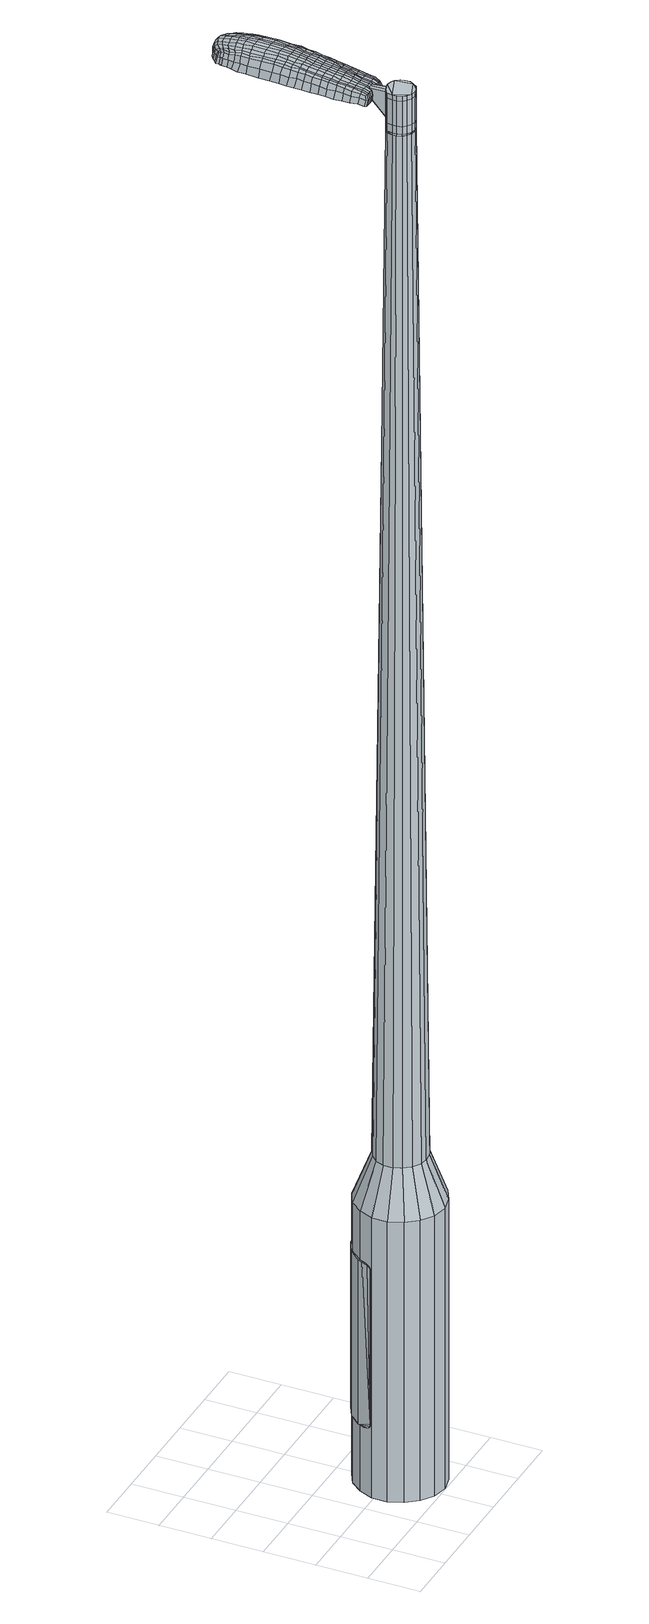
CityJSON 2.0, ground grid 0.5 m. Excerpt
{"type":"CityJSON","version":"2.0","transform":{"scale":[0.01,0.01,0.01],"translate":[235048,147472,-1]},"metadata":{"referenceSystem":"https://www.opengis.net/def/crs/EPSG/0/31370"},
"CityObjects":{
"object1":{"type":"GenericCityObject","attributes":{"cluster":345,"mean_distance_to_centroid":0.161,"new_centroid_x":235049.12,"new_centroid_y":147472.42,"mean_distance_to_camera":6.43,"H1":13.64,"H2":12.48,"Z_final":111.85,"cluster2":-1,"proj_x":235053.87,"proj_y":147472.52,"id_line":93464,"bearing_l":178.74,"distance":4.75,"orientation":"right","G_obj":88.74},"geometry":[{"type":"MultiSurface","lod":"2","boundaries":[[[0,1,2,3]],[[1,4,5,2]],[[4,6,7,5]],[[6,8,9,7]],[[8,10,11,9]],[[10,12,13,11]],[[12,14,15,13]],[[14,16,17,15]],[[16,18,19,17]],[[18,20,21,19]],[[20,22,23,21]],[[22,24,25,23]],[[24,26,27,25]],[[26,28,29,27]],[[28,30,31,29]],[[30,32,33,31]],[[32,34,35,33]],[[34,0,3,35]],[[36,37,38,39]],[[38,40,41,42]],[[41,43,42]],[[42,44,45,46]],[[45,47,46]],[[46,48,49,50]],[[49,51,50]],[[42,46,50,38]],[[50,52,39,38]],[[53,36,39]],[[2,5,7,35]],[[7,9,11,15]],[[11,13,15]],[[15,17,19,23]],[[19,21,23]],[[23,25,27,31]],[[27,29,31]],[[15,23,31,7]],[[31,33,35,7]],[[3,2,35]],[[1,0,54,55]],[[0,34,56,54]],[[34,32,57,56]],[[32,30,58,57]],[[30,28,59,58]],[[28,26,60,59]],[[26,24,61,60]],[[24,22,62,61]],[[22,20,63,62]],[[20,18,64,63]],[[18,16,65,64]],[[16,14,66,65]],[[14,12,67,66]],[[12,10,68,67]],[[10,8,69,68]],[[8,6,70,69]],[[6,4,71,70]],[[4,1,55,71]],[[55,54,72,73]],[[54,56,74,72]],[[56,57,75,74]],[[57,58,76,75]],[[58,59,77,76]],[[59,60,78,77]],[[60,61,79,78]],[[61,62,80,79]],[[62,63,81,80]],[[63,64,82,81]],[[64,65,83,82]],[[65,66,84,83]],[[66,67,85,84]],[[67,68,86,85]],[[68,69,87,86]],[[69,70,88,87]],[[70,71,89,88]],[[71,55,73,89]],[[72,90,91,73]],[[74,92,90,72]],[[93,94,92,74]],[[95,96,94,93]],[[77,97,96,95]],[[78,98,97,77]],[[99,100,98,78]],[[80,101,100,99]],[[102,103,101,80]],[[104,105,103,102]],[[106,107,105,104]],[[108,109,107,106]],[[85,110,109,108]],[[111,112,110,85]],[[87,113,112,111]],[[114,115,113,87]],[[116,117,115,114]],[[73,91,117,116]],[[118,119,120,121]],[[122,118,121,123]],[[124,122,123,125]],[[126,124,125,127]],[[128,126,127,129]],[[130,128,129,131]],[[132,130,131,133]],[[134,132,133,135]],[[136,134,135,137]],[[138,136,137,139]],[[140,138,139,141]],[[142,140,141,143]],[[144,142,143,145]],[[146,144,145,147]],[[148,146,147,149]],[[150,148,149,151]],[[75,93,74]],[[75,76,95,93]],[[76,77,95]],[[79,99,78]],[[79,80,99]],[[81,102,80]],[[81,82,104,102]],[[82,83,106,104]],[[83,84,108,106]],[[84,85,108]],[[86,111,85]],[[86,87,111]],[[88,114,87]],[[88,89,116,114]],[[89,73,116]],[[152,117,91]],[[152,153,115,117]],[[153,113,115]],[[154,112,113]],[[154,110,112]],[[155,109,110]],[[155,156,107,109]],[[156,157,105,107]],[[157,158,103,105]],[[158,101,103]],[[159,100,101]],[[159,98,100]],[[160,96,97]],[[160,161,94,96]],[[161,92,94]],[[39,52,150,162]],[[91,90,163,151]],[[53,39,162,119]],[[90,92,120,163]],[[36,53,119,118]],[[92,161,121,120]],[[37,36,118,122]],[[161,160,123,121]],[[38,37,122,124]],[[160,97,125,123]],[[40,38,124,126]],[[97,98,127,125]],[[41,40,126,128]],[[98,159,129,127]],[[43,41,128,130]],[[159,101,131,129]],[[42,43,130,132]],[[101,158,133,131]],[[44,42,132,134]],[[158,157,135,133]],[[45,44,134,136]],[[157,156,137,135]],[[47,45,136,138]],[[156,155,139,137]],[[46,47,138,140]],[[155,110,141,139]],[[48,46,140,142]],[[110,154,143,141]],[[49,48,142,144]],[[154,113,145,143]],[[51,49,144,146]],[[113,153,147,145]],[[50,51,146,148]],[[153,152,149,147]],[[52,50,148,150]],[[152,91,151,149]],[[150,151,164,165]],[[151,163,166,164]],[[163,120,167,166]],[[120,119,168,167]],[[119,162,169,168]],[[162,150,165,169]],[[170,171,172,173]],[[174,170,173,175]],[[170,174,176,177]],[[171,170,177,178]],[[179,180,181,182]],[[183,179,182,184]],[[179,183,185,186]],[[180,179,186,187]],[[188,189,190,191]],[[192,188,191,193]],[[188,192,194,195]],[[189,188,195,196]],[[197,198,199,200]],[[201,197,200,202]],[[197,201,203,204]],[[198,197,204,205]],[[206,207,208,209]],[[210,206,209,211]],[[206,210,212,213]],[[207,206,213,214]],[[215,216,217,218]],[[219,215,218,220]],[[215,219,221,222]],[[216,215,222,223]],[[224,225,226,227]],[[216,224,227,217]],[[224,216,223,228]],[[225,224,228,229]],[[230,231,232,233]],[[225,230,233,226]],[[230,225,229,234]],[[231,230,234,235]],[[236,174,175,237]],[[231,236,237,232]],[[236,231,235,238]],[[174,236,238,176]],[[239,240,241,242]],[[243,239,242,244]],[[239,243,245,246]],[[240,239,246,247]],[[248,249,250,251]],[[240,248,251,241]],[[248,240,247,252]],[[249,248,252,253]],[[254,255,256,257]],[[249,254,257,250]],[[254,249,253,258]],[[255,254,258,259]],[[260,261,262,263]],[[255,260,263,256]],[[260,255,259,264]],[[261,260,264,265]],[[266,171,178,267]],[[261,266,267,262]],[[266,261,265,268]],[[171,266,268,172]],[[269,270,271,272]],[[273,269,272,274]],[[269,273,275,276]],[[270,269,276,277]],[[278,279,280,281]],[[270,278,281,271]],[[278,270,277,282]],[[279,278,282,283]],[[284,285,286,287]],[[279,284,287,280]],[[284,279,283,288]],[[285,284,288,289]],[[290,183,184,291]],[[285,290,291,286]],[[290,285,289,292]],[[183,290,292,185]],[[293,294,295,296]],[[297,293,296,298]],[[293,297,299,300]],[[294,293,300,301]],[[302,303,304,305]],[[294,302,305,295]],[[302,294,301,306]],[[303,302,306,307]],[[308,309,310,311]],[[303,308,311,304]],[[308,303,307,312]],[[309,308,312,313]],[[314,315,316,317]],[[309,314,317,310]],[[314,309,313,318]],[[315,314,318,319]],[[320,180,187,321]],[[315,320,321,316]],[[320,315,319,322]],[[180,320,322,181]],[[323,209,208,324]],[[325,323,324,326]],[[323,325,327,328]],[[209,323,328,211]],[[329,325,326,330]],[[331,329,330,332]],[[329,331,333,334]],[[325,329,334,327]],[[335,331,332,336]],[[337,335,336,338]],[[335,337,339,340]],[[331,335,340,333]],[[341,337,338,342]],[[343,341,342,344]],[[341,343,345,346]],[[337,341,346,339]],[[347,343,344,348]],[[198,347,348,199]],[[347,198,205,349]],[[343,347,349,345]],[[350,351,196,195]],[[352,350,195,194]],[[350,352,353,354]],[[351,350,354,355]],[[356,357,355,354]],[[358,356,354,353]],[[356,358,359,360]],[[357,356,360,361]],[[362,363,361,360]],[[364,362,360,359]],[[362,364,365,366]],[[363,362,366,367]],[[368,369,367,366]],[[370,368,366,365]],[[368,370,203,201]],[[369,368,201,202]],[[371,372,373,374]],[[273,371,374,275]],[[371,273,274,375]],[[372,371,375,376]],[[377,192,193,378]],[[372,377,378,373]],[[377,372,376,379]],[[192,377,379,194]],[[380,381,382,383]],[[219,380,383,221]],[[380,219,220,384]],[[381,380,384,385]],[[386,387,388,389]],[[381,386,389,382]],[[386,381,385,390]],[[387,386,390,391]],[[392,189,196,393]],[[387,392,393,388]],[[392,387,391,394]],[[189,392,394,190]],[[395,396,397,398]],[[177,395,398,178]],[[395,177,176,399]],[[396,395,399,400]],[[401,402,403,404]],[[396,401,404,397]],[[401,396,400,405]],[[402,401,405,406]],[[407,200,199,408]],[[402,407,408,403]],[[407,402,406,409]],[[200,407,409,202]],[[410,411,412,413]],[[182,410,413,184]],[[410,182,181,414]],[[411,410,414,415]],[[416,204,203,417]],[[411,416,417,412]],[[416,411,415,418]],[[204,416,418,205]],[[419,420,421,422]],[[297,419,422,299]],[[419,297,298,423]],[[420,419,423,424]],[[425,210,211,426]],[[420,425,426,421]],[[425,420,424,427]],[[210,425,427,212]],[[428,429,430,431]],[[243,428,431,245]],[[428,243,244,432]],[[429,428,432,433]],[[434,435,436,437]],[[429,434,437,430]],[[434,429,433,438]],[[435,434,438,439]],[[440,207,214,441]],[[435,440,441,436]],[[440,435,439,442]],[[207,440,442,208]],[[443,444,433,432]],[[242,443,432,244]],[[443,242,241,445]],[[444,443,445,446]],[[447,448,439,438]],[[444,447,438,433]],[[447,444,446,449]],[[448,447,449,450]],[[451,324,208,442]],[[448,451,442,439]],[[451,448,450,452]],[[324,451,452,326]],[[453,454,455,456]],[[300,453,456,301]],[[453,300,299,422]],[[454,453,422,421]],[[457,328,327,458]],[[454,457,458,455]],[[457,454,421,426]],[[328,457,426,211]],[[459,460,446,445]],[[251,459,445,241]],[[459,251,250,461]],[[460,459,461,462]],[[463,464,450,449]],[[460,463,449,446]],[[463,460,462,465]],[[464,463,465,466]],[[467,330,326,452]],[[464,467,452,450]],[[467,464,466,468]],[[330,467,468,332]],[[469,470,471,472]],[[306,469,472,307]],[[469,306,301,456]],[[470,469,456,455]],[[473,334,333,474]],[[470,473,474,471]],[[473,470,455,458]],[[334,473,458,327]],[[475,476,462,461]],[[257,475,461,250]],[[475,257,256,477]],[[476,475,477,478]],[[479,480,466,465]],[[476,479,465,462]],[[479,476,478,481]],[[480,479,481,482]],[[483,336,332,468]],[[480,483,468,466]],[[483,480,482,484]],[[336,483,484,338]],[[485,486,487,488]],[[312,485,488,313]],[[485,312,307,472]],[[486,485,472,471]],[[489,340,339,490]],[[486,489,490,487]],[[489,486,471,474]],[[340,489,474,333]],[[491,492,478,477]],[[263,491,477,256]],[[491,263,262,493]],[[492,491,493,494]],[[495,496,482,481]],[[492,495,481,478]],[[495,492,494,497]],[[496,495,497,498]],[[499,342,338,484]],[[496,499,484,482]],[[499,496,498,500]],[[342,499,500,344]],[[501,502,503,504]],[[318,501,504,319]],[[501,318,313,488]],[[502,501,488,487]],[[505,346,345,506]],[[502,505,506,503]],[[505,502,487,490]],[[346,505,490,339]],[[507,508,494,493]],[[267,507,493,262]],[[507,267,178,398]],[[508,507,398,397]],[[509,510,498,497]],[[508,509,497,494]],[[509,508,397,404]],[[510,509,404,403]],[[511,348,344,500]],[[510,511,500,498]],[[511,510,403,408]],[[348,511,408,199]],[[512,513,415,414]],[[322,512,414,181]],[[512,322,319,504]],[[513,512,504,503]],[[514,349,205,418]],[[513,514,418,415]],[[514,513,503,506]],[[349,514,506,345]],[[515,516,376,375]],[[272,515,375,274]],[[515,272,271,517]],[[516,515,517,518]],[[519,352,194,379]],[[516,519,379,376]],[[519,516,518,520]],[[352,519,520,353]],[[521,522,523,524]],[[222,521,524,223]],[[521,222,221,383]],[[522,521,383,382]],[[525,526,527,528]],[[522,525,528,523]],[[525,522,382,389]],[[526,525,389,388]],[[529,351,355,530]],[[526,529,530,527]],[[529,526,388,393]],[[351,529,393,196]],[[531,532,518,517]],[[281,531,517,271]],[[531,281,280,533]],[[532,531,533,534]],[[535,358,353,520]],[[532,535,520,518]],[[535,532,534,536]],[[358,535,536,359]],[[537,538,539,540]],[[228,537,540,229]],[[537,228,223,524]],[[538,537,524,523]],[[541,542,543,544]],[[538,541,544,539]],[[541,538,523,528]],[[542,541,528,527]],[[545,357,361,546]],[[542,545,546,543]],[[545,542,527,530]],[[357,545,530,355]],[[547,548,534,533]],[[287,547,533,280]],[[547,287,286,549]],[[548,547,549,550]],[[551,364,359,536]],[[548,551,536,534]],[[551,548,550,552]],[[364,551,552,365]],[[553,554,555,556]],[[234,553,556,235]],[[553,234,229,540]],[[554,553,540,539]],[[557,558,559,560]],[[554,557,560,555]],[[557,554,539,544]],[[558,557,544,543]],[[561,363,367,562]],[[558,561,562,559]],[[561,558,543,546]],[[363,561,546,361]],[[563,564,550,549]],[[291,563,549,286]],[[563,291,184,413]],[[564,563,413,412]],[[565,370,365,552]],[[564,565,552,550]],[[565,564,412,417]],[[370,565,417,203]],[[566,567,400,399]],[[238,566,399,176]],[[566,238,235,556]],[[567,566,556,555]],[[568,569,406,405]],[[567,568,405,400]],[[568,567,555,560]],[[569,568,560,559]],[[570,369,202,409]],[[569,570,409,406]],[[570,569,559,562]],[[369,570,562,367]],[[571,572,573,574]],[[574,573,575,576]],[[577,575,573,578]],[[578,573,572,579]],[[580,581,582,583]],[[583,582,584,585]],[[586,584,582,587]],[[587,582,581,588]],[[589,590,591,592]],[[592,591,593,594]],[[595,593,591,596]],[[596,591,590,597]],[[598,599,600,601]],[[601,600,602,603]],[[604,602,600,605]],[[605,600,599,606]],[[607,608,609,610]],[[610,609,611,612]],[[613,611,609,614]],[[614,609,608,615]],[[616,617,618,619]],[[619,618,620,621]],[[622,620,618,623]],[[623,618,617,624]],[[625,626,627,628]],[[628,627,617,616]],[[624,617,627,629]],[[629,627,626,630]],[[631,632,633,634]],[[634,633,626,625]],[[630,626,633,635]],[[635,633,632,636]],[[576,575,637,638]],[[638,637,632,631]],[[636,632,637,639]],[[639,637,575,577]],[[640,641,642,643]],[[643,642,644,645]],[[646,644,642,647]],[[647,642,641,648]],[[649,650,651,652]],[[652,651,641,640]],[[648,641,651,653]],[[653,651,650,654]],[[655,656,657,658]],[[658,657,650,649]],[[654,650,657,659]],[[659,657,656,660]],[[661,662,663,664]],[[664,663,656,655]],[[660,656,663,665]],[[665,663,662,666]],[[579,572,667,668]],[[668,667,662,661]],[[666,662,667,669]],[[669,667,572,571]],[[670,671,672,673]],[[673,672,674,675]],[[676,674,672,677]],[[677,672,671,678]],[[679,680,681,682]],[[682,681,671,670]],[[678,671,681,683]],[[683,681,680,684]],[[685,686,687,688]],[[688,687,680,679]],[[684,680,687,689]],[[689,687,686,690]],[[585,584,691,692]],[[692,691,686,685]],[[690,686,691,693]],[[693,691,584,586]],[[694,695,696,697]],[[697,696,698,699]],[[700,698,696,701]],[[701,696,695,702]],[[703,704,705,706]],[[706,705,695,694]],[[702,695,705,707]],[[707,705,704,708]],[[709,710,711,712]],[[712,711,704,703]],[[708,704,711,713]],[[713,711,710,714]],[[715,716,717,718]],[[718,717,710,709]],[[714,710,717,719]],[[719,717,716,720]],[[588,581,721,722]],[[722,721,716,715]],[[720,716,721,723]],[[723,721,581,580]],[[607,610,724,725]],[[725,724,726,727]],[[728,726,724,168]],[[168,724,610,612]],[[727,726,729,730]],[[730,729,731,732]],[[733,731,729,734]],[[734,729,726,728]],[[732,731,735,736]],[[736,735,737,738]],[[739,737,735,740]],[[740,735,731,733]],[[738,737,741,742]],[[742,741,743,744]],[[745,743,741,746]],[[746,741,737,739]],[[744,743,747,748]],[[748,747,599,598]],[[606,599,747,749]],[[749,747,743,745]],[[597,750,751,596]],[[596,751,752,595]],[[753,752,751,754]],[[754,751,750,755]],[[755,756,757,754]],[[754,757,758,753]],[[759,758,757,760]],[[760,757,756,761]],[[761,762,763,760]],[[760,763,764,759]],[[765,764,763,766]],[[766,763,762,767]],[[767,768,769,766]],[[766,769,770,765]],[[604,770,769,602]],[[602,769,768,603]],[[771,772,773,774]],[[774,773,674,676]],[[675,674,773,775]],[[775,773,772,776]],[[594,593,777,778]],[[778,777,772,771]],[[776,772,777,779]],[[779,777,593,595]],[[780,781,782,783]],[[783,782,620,622]],[[621,620,782,784]],[[784,782,781,785]],[[786,787,788,789]],[[789,788,781,780]],[[785,781,788,790]],[[790,788,787,791]],[[597,590,792,793]],[[793,792,787,786]],[[791,787,792,794]],[[794,792,590,589]],[[795,796,797,798]],[[798,797,578,579]],[[577,578,797,799]],[[799,797,796,800]],[[801,802,803,804]],[[804,803,796,795]],[[800,796,803,805]],[[805,803,802,806]],[[598,601,807,808]],[[808,807,802,801]],[[806,802,807,809]],[[809,807,601,603]],[[810,811,812,813]],[[813,812,583,585]],[[580,583,812,814]],[[814,812,811,815]],[[604,605,816,817]],[[817,816,811,810]],[[815,811,816,818]],[[818,816,605,606]],[[819,820,821,822]],[[822,821,698,700]],[[699,698,821,823]],[[823,821,820,824]],[[612,611,825,826]],[[826,825,820,819]],[[824,820,825,827]],[[827,825,611,613]],[[828,829,830,831]],[[831,830,644,646]],[[645,644,830,832]],[[832,830,829,833]],[[834,835,836,837]],[[837,836,829,828]],[[833,829,836,838]],[[838,836,835,839]],[[615,608,840,841]],[[841,840,835,834]],[[839,835,840,842]],[[842,840,608,607]],[[833,843,844,832]],[[832,844,643,645]],[[640,643,844,845]],[[845,844,843,846]],[[839,847,848,838]],[[838,848,843,833]],[[846,843,848,849]],[[849,848,847,850]],[[607,725,851,842]],[[842,851,847,839]],[[850,847,851,852]],[[852,851,725,727]],[[853,854,855,856]],[[856,855,701,702]],[[700,701,855,822]],[[822,855,854,819]],[[728,168,857,858]],[[858,857,854,853]],[[819,854,857,826]],[[826,857,168,612]],[[846,859,860,845]],[[845,860,652,640]],[[649,652,860,861]],[[861,860,859,862]],[[850,863,864,849]],[[849,864,859,846]],[[862,859,864,865]],[[865,864,863,866]],[[727,730,867,852]],[[852,867,863,850]],[[866,863,867,868]],[[868,867,730,732]],[[869,870,871,872]],[[872,871,707,708]],[[702,707,871,856]],[[856,871,870,853]],[[733,734,873,874]],[[874,873,870,869]],[[853,870,873,858]],[[858,873,734,728]],[[862,875,861]],[[861,875,658,649]],[[655,658,875,876]],[[876,875,877]],[[866,878,879,865]],[[865,879,875,862]],[[877,875,879,880]],[[880,879,878,881]],[[732,736,882,868]],[[868,882,878,866]],[[881,878,882,883]],[[883,882,736,738]],[[884,885,886,887]],[[887,886,713,714]],[[708,713,886,872]],[[872,886,885,869]],[[739,740,888,889]],[[889,888,885,884]],[[869,885,888,874]],[[874,888,740,733]],[[877,890,891,876]],[[876,891,664,655]],[[661,664,891,892]],[[892,891,890,893]],[[881,894,895,880]],[[880,895,890,877]],[[893,890,895,896]],[[896,895,894,897]],[[738,742,898,883]],[[883,898,894,881]],[[897,894,898,899]],[[899,898,742,744]],[[900,901,902,903]],[[903,902,719,720]],[[714,719,902,887]],[[887,902,901,884]],[[745,746,904,905]],[[905,904,901,900]],[[884,901,904,889]],[[889,904,746,739]],[[893,906,907,892]],[[892,907,668,661]],[[579,668,907,798]],[[798,907,906,795]],[[897,908,909,896]],[[896,909,906,893]],[[795,906,909,804]],[[804,909,908,801]],[[744,748,910,899]],[[899,910,908,897]],[[801,908,910,808]],[[808,910,748,598]],[[815,911,912,814]],[[814,912,723,580]],[[720,723,912,903]],[[903,912,911,900]],[[606,749,913,818]],[[818,913,911,815]],[[900,911,913,905]],[[905,913,749,745]],[[776,914,915,775]],[[775,915,673,675]],[[670,673,915,916]],[[916,915,914,917]],[[595,752,918,779]],[[779,918,914,776]],[[917,914,918,919]],[[919,918,752,753]],[[920,921,922,923]],[[923,922,623,624]],[[622,623,922,783]],[[783,922,921,780]],[[924,925,926,927]],[[927,926,921,920]],[[780,921,926,789]],[[789,926,925,786]],[[755,750,928,929]],[[929,928,925,924]],[[786,925,928,793]],[[793,928,750,597]],[[917,930,931,916]],[[916,931,682,670]],[[679,682,931,932]],[[932,931,930,933]],[[753,758,934,919]],[[919,934,930,917]],[[933,930,934,935]],[[935,934,758,759]],[[936,937,938,939]],[[939,938,629,630]],[[624,629,938,923]],[[923,938,937,920]],[[940,941,942,943]],[[943,942,937,936]],[[920,937,942,927]],[[927,942,941,924]],[[761,756,944,945]],[[945,944,941,940]],[[924,941,944,929]],[[929,944,756,755]],[[933,946,947,932]],[[932,947,688,679]],[[685,688,947,948]],[[948,947,946,949]],[[759,764,950,935]],[[935,950,946,933]],[[949,946,950,951]],[[951,950,764,765]],[[952,953,954,955]],[[955,954,635,636]],[[630,635,954,939]],[[939,954,953,936]],[[956,957,958,959]],[[959,958,953,952]],[[936,953,958,943]],[[943,958,957,940]],[[767,762,960,961]],[[961,960,957,956]],[[940,957,960,945]],[[945,960,762,761]],[[949,962,963,948]],[[948,963,692,685]],[[585,692,963,813]],[[813,963,962,810]],[[765,770,964,951]],[[951,964,962,949]],[[810,962,964,817]],[[817,964,770,604]],[[800,965,966,799]],[[799,966,639,577]],[[636,639,966,955]],[[955,966,965,952]],[[806,967,968,805]],[[805,968,965,800]],[[952,965,968,959]],[[959,968,967,956]],[[603,768,969,809]],[[809,969,967,806]],[[956,967,969,961]],[[961,969,768,767]],[[571,574,173,172]],[[574,576,175,173]],[[586,587,186,185]],[[587,588,187,186]],[[589,592,191,190]],[[592,594,193,191]],[[613,614,213,212]],[[614,615,214,213]],[[616,619,218,217]],[[619,621,220,218]],[[625,628,227,226]],[[628,616,217,227]],[[631,634,233,232]],[[634,625,226,233]],[[576,638,237,175]],[[638,631,232,237]],[[646,647,246,245]],[[647,648,247,246]],[[648,653,252,247]],[[653,654,253,252]],[[654,659,258,253]],[[659,660,259,258]],[[660,665,264,259]],[[665,666,265,264]],[[666,669,268,265]],[[669,571,172,268]],[[676,677,276,275]],[[677,678,277,276]],[[678,683,282,277]],[[683,684,283,282]],[[684,689,288,283]],[[689,690,289,288]],[[690,693,292,289]],[[693,586,185,292]],[[694,697,296,295]],[[697,699,298,296]],[[703,706,305,304]],[[706,694,295,305]],[[709,712,311,310]],[[712,703,304,311]],[[715,718,317,316]],[[718,709,310,317]],[[588,722,321,187]],[[722,715,316,321]],[[771,774,374,373]],[[774,676,275,374]],[[594,778,378,193]],[[778,771,373,378]],[[621,784,384,220]],[[784,785,385,384]],[[785,790,390,385]],[[790,791,391,390]],[[791,794,394,391]],[[794,589,190,394]],[[699,823,423,298]],[[823,824,424,423]],[[824,827,427,424]],[[827,613,212,427]],[[828,831,431,430]],[[831,646,245,431]],[[834,837,437,436]],[[837,828,430,437]],[[615,841,441,214]],[[841,834,436,441]],[[970,971,972,973]],[[974,975,973,972]],[[976,977,978,979]],[[980,981,982,983]],[[971,984,985,972]],[[986,974,972,985]],[[987,976,979,988]],[[989,990,981,980]],[[984,991,992,985]],[[992,993,986,985]],[[994,987,988,995]],[[996,990,989,997]],[[991,998,999,992]],[[999,1000,993,992]],[[1001,994,995,1002]],[[1003,996,997,1004]],[[1005,1006,1007,1008]],[[1009,1010,1006,1005]],[[1009,1011,1012,1010]],[[1011,1013,1014,1012]],[[1015,1016,1017,1018]],[[1019,1020,1016,1015]],[[1021,1022,1020,1019]],[[1023,1024,1022,1021]],[[1018,1007,1006,1015]],[[1015,1006,1010,1019]],[[1010,1012,1021,1019]],[[1012,1014,1023,1021]],[[979,978,975,974]],[[988,979,974,986]],[[993,995,988,986]],[[1000,1002,995,993]],[[980,983,977,976]],[[989,980,976,987]],[[997,989,987,994]],[[1004,997,994,1001]],[[981,1005,1008,982]],[[990,1009,1005,981]],[[1011,1009,990,996]],[[1013,1011,996,1003]],[[1025,1026,1027,1028]],[[1027,1029,1030,1031]],[[1027,1031,1032,1033]],[[1027,1033,1028]],[[1034,1025,1028,1035]],[[1036,1035,1028,1037]],[[1038,1037,1028]],[[1039,1027,1026,1040]],[[1041,1039,1040,1042]],[[1043,1041,1042,1044]],[[1045,1043,1044,1046]],[[1047,1045,1046,1048]],[[1048,1049,1050,1051]],[[1048,1051,1052,1053]],[[1048,1053,1054,1055]],[[1054,1056,1057,1058]],[[1054,1058,1059,1060]],[[1054,1060,1055]],[[1048,1055,1047]],[[1061,1062,1026,1025]],[[1063,1064,1029,1027]],[[1065,1066,1038,1028]],[[1062,1067,1040,1026]],[[1068,1063,1027,1039]],[[1067,1069,1042,1040]],[[1070,1068,1039,1041]],[[1069,1071,1044,1042]],[[1072,1070,1041,1043]],[[1071,1073,1046,1044]],[[1074,1072,1043,1045]],[[1073,1075,1048,1046]],[[1076,1074,1045,1047]],[[1075,1077,1049,1048]],[[1078,1079,1056,1054]],[[1080,1076,1047,1055]],[[1050,1049,1077,1081]],[[1051,1050,1081,1082]],[[1052,1051,1082,1083]],[[1053,1052,1083,1084]],[[1054,1053,1084,1078]],[[1085,1061,1025,1034]],[[1086,1085,1034,1035]],[[1087,1086,1035,1036]],[[1088,1087,1036,1037]],[[1066,1088,1037,1038]],[[1030,1029,1064,1089]],[[1057,1056,1079,1090]],[[1031,1030,1089,1091]],[[1032,1031,1091,1092]],[[1033,1032,1092,1093]],[[1028,1033,1093,1065]],[[1058,1057,1090,1094]],[[1059,1058,1094,1095]],[[1060,1059,1095,1096]],[[1055,1060,1096,1080]]]}]}
},
"vertices":[
[112,86,384],[126,83,384],[126,83,96],[112,86,96],[139,76,384],[139,76,96],[148,64,384],[148,64,96],[153,50,384],[153,50,96],[152,35,384],[152,35,96],[147,22,384],[147,22,96],[137,11,384],[137,11,96],[124,4,384],[124,4,96],[110,1,384],[110,1,96],[95,4,384],[95,4,96],[83,12,384],[83,12,96],[74,23,384],[74,23,96],[69,37,384],[69,37,96],[69,52,384],[69,52,96],[75,66,384],[75,66,96],[84,77,384],[84,77,96],[97,84,384],[97,84,96],[102,54,1524],[99,51,1524],[98,46,1524],[111,57,1524],[98,42,1524],[99,37,1524],[106,31,1524],[102,34,1524],[111,30,1524],[115,31,1524],[122,37,1524],[119,33,1524],[124,41,1524],[124,46,1524],[120,54,1524],[123,50,1524],[116,56,1524],[107,56,1524],[111,69,429],[120,67,429],[103,68,429],[95,63,429],[89,57,429],[86,49,429],[86,40,429],[89,32,429],[94,25,429],[102,20,429],[110,19,429],[119,20,429],[127,24,429],[132,31,429],[136,39,429],[136,48,429],[133,56,429],[127,63,429],[111,57,1483],[116,56,1483],[107,56,1483],[102,54,1483],[99,51,1483],[98,46,1483],[98,42,1483],[99,37,1483],[102,34,1483],[106,31,1483],[111,30,1483],[115,31,1483],[119,33,1483],[122,37,1483],[124,41,1483],[124,46,1483],[123,50,1483],[120,54,1483],[111,57,1485],[116,56,1485],[107,56,1485],[103,54,1483],[103,54,1485],[100,50,1483],[100,50,1485],[98,46,1485],[98,42,1485],[100,38,1483],[100,38,1485],[102,34,1485],[106,32,1483],[106,32,1485],[111,31,1483],[111,31,1485],[115,32,1483],[115,32,1485],[119,34,1483],[119,34,1485],[122,37,1485],[123,41,1483],[123,41,1485],[124,46,1485],[122,50,1483],[122,50,1485],[119,53,1483],[119,53,1485],[102,54,1519],[107,56,1519],[107,56,1493],[102,54,1493],[99,51,1519],[99,51,1493],[98,46,1519],[98,46,1493],[98,42,1519],[98,42,1493],[99,37,1519],[99,37,1493],[102,34,1519],[102,34,1493],[106,31,1519],[106,31,1493],[111,30,1519],[111,30,1493],[115,31,1519],[115,31,1493],[119,33,1519],[119,33,1493],[122,37,1519],[122,37,1493],[124,41,1519],[124,41,1493],[124,46,1519],[124,46,1493],[123,50,1519],[123,50,1493],[120,54,1519],[120,54,1493],[116,56,1519],[116,56,1493],[120,54,1485],[123,50,1485],[124,41,1485],[119,33,1485],[115,31,1485],[111,30,1485],[106,31,1485],[99,37,1485],[99,51,1485],[102,54,1485],[111,57,1519],[111,57,1493],[115,76,1513],[115,76,1518],[112,76,1513],[108,76,1513],[108,76,1518],[112,76,1518],[133,149,1519],[132,142,1518],[134,144,1509],[134,151,1510],[133,158,1519],[135,159,1510],[132,157,1526],[131,149,1525],[131,141,1525],[94,151,1519],[94,143,1518],[96,142,1525],[96,150,1525],[94,159,1519],[96,158,1526],[93,161,1510],[93,152,1510],[93,145,1509],[113,224,1519],[117,223,1519],[117,224,1513],[113,224,1513],[109,223,1519],[109,223,1513],[109,221,1524],[113,222,1524],[117,222,1524],[112,149,1530],[112,142,1529],[115,142,1529],[115,149,1530],[112,159,1531],[115,159,1531],[108,159,1530],[108,150,1530],[108,142,1529],[110,69,1512],[113,69,1512],[113,70,1517],[110,70,1517],[107,69,1512],[107,70,1517],[107,70,1506],[110,70,1506],[113,70,1506],[133,209,1519],[133,205,1519],[134,206,1512],[134,210,1512],[132,211,1518],[133,212,1512],[131,211,1522],[131,209,1523],[132,205,1524],[133,201,1519],[134,195,1519],[135,196,1512],[135,202,1512],[132,200,1524],[132,194,1525],[134,189,1519],[134,181,1519],[135,182,1511],[135,190,1511],[133,188,1526],[132,180,1526],[134,170,1519],[135,171,1510],[132,169,1526],[127,76,1513],[128,83,1513],[126,83,1518],[126,75,1517],[126,70,1512],[125,71,1516],[127,71,1506],[128,77,1507],[129,84,1507],[128,91,1514],[129,98,1515],[127,98,1520],[127,90,1519],[129,92,1507],[130,99,1507],[129,106,1515],[130,113,1516],[129,112,1522],[128,105,1521],[131,107,1508],[131,114,1508],[131,121,1517],[131,128,1517],[130,127,1524],[129,120,1523],[132,122,1508],[133,129,1509],[132,135,1518],[130,134,1524],[133,136,1509],[97,210,1519],[96,207,1519],[98,207,1524],[98,210,1523],[98,213,1518],[98,212,1522],[96,214,1512],[96,211,1512],[95,208,1512],[96,202,1519],[95,196,1519],[97,196,1525],[97,202,1524],[95,203,1512],[94,198,1512],[95,190,1519],[94,183,1519],[96,182,1526],[96,190,1526],[93,192,1511],[93,184,1511],[94,171,1519],[96,170,1526],[93,172,1510],[97,77,1513],[96,84,1513],[95,85,1507],[96,78,1507],[97,71,1512],[96,72,1506],[98,72,1516],[98,76,1517],[97,84,1518],[96,92,1514],[96,99,1515],[94,100,1507],[95,93,1507],[97,91,1519],[97,98,1520],[95,107,1515],[95,114,1516],[94,115,1508],[94,108,1508],[97,106,1521],[97,113,1522],[95,122,1517],[95,129,1517],[93,130,1509],[94,123,1508],[96,121,1523],[96,128,1524],[95,136,1518],[93,138,1509],[96,135,1524],[110,75,1519],[113,75,1519],[111,83,1520],[113,83,1520],[108,83,1520],[108,75,1519],[111,90,1522],[113,90,1522],[111,98,1523],[114,98,1523],[108,98,1523],[108,90,1521],[111,105,1524],[114,105,1524],[111,113,1525],[114,112,1525],[108,113,1525],[108,105,1524],[111,120,1526],[114,120,1526],[111,127,1527],[114,127,1527],[108,127,1527],[108,120,1526],[112,135,1528],[115,135,1528],[108,135,1528],[113,219,1527],[117,219,1527],[109,218,1526],[109,214,1527],[113,214,1528],[117,214,1528],[113,208,1529],[117,208,1529],[109,207,1528],[109,200,1530],[113,201,1530],[117,201,1530],[113,193,1531],[116,193,1531],[108,193,1530],[108,184,1531],[112,184,1531],[116,184,1531],[112,171,1531],[116,171,1531],[108,171,1531],[99,215,1518],[101,217,1519],[100,218,1513],[98,216,1513],[99,213,1523],[101,216,1523],[105,220,1519],[104,221,1513],[105,219,1524],[131,213,1518],[130,216,1518],[129,214,1523],[130,212,1523],[132,214,1513],[130,216,1513],[127,218,1519],[124,221,1519],[124,219,1524],[127,217,1523],[128,219,1513],[124,222,1513],[121,222,1519],[121,221,1524],[121,223,1513],[130,148,1528],[128,149,1528],[127,141,1528],[129,141,1527],[130,157,1528],[128,157,1529],[125,149,1529],[122,149,1530],[121,142,1529],[124,142,1528],[125,158,1529],[122,158,1530],[118,149,1530],[118,142,1529],[119,158,1531],[97,149,1528],[100,149,1529],[100,158,1529],[97,158,1528],[97,142,1527],[100,142,1528],[104,149,1529],[104,158,1530],[104,142,1528],[98,69,1512],[100,69,1512],[101,70,1517],[99,70,1517],[97,70,1506],[99,70,1506],[104,69,1512],[104,70,1517],[103,70,1506],[125,68,1512],[123,68,1512],[124,69,1506],[126,69,1506],[124,70,1517],[123,70,1517],[121,68,1512],[118,69,1512],[119,69,1506],[122,69,1506],[121,70,1517],[118,70,1517],[116,69,1512],[116,70,1506],[115,70,1517],[125,75,1519],[123,75,1519],[125,82,1520],[123,83,1520],[121,75,1519],[118,75,1519],[121,83,1520],[118,83,1520],[116,75,1519],[116,83,1520],[99,76,1519],[101,76,1519],[101,83,1520],[99,83,1520],[104,76,1519],[104,83,1520],[126,90,1521],[124,90,1521],[126,97,1522],[124,97,1522],[121,90,1521],[119,90,1521],[122,97,1522],[119,98,1523],[116,90,1522],[116,98,1523],[99,91,1521],[101,91,1521],[100,98,1522],[98,98,1522],[104,90,1521],[104,98,1522],[127,105,1523],[125,105,1523],[127,112,1524],[125,112,1524],[122,105,1523],[119,105,1524],[123,112,1525],[120,112,1525],[117,105,1524],[117,112,1525],[98,106,1523],[100,105,1523],[100,113,1524],[98,113,1524],[104,105,1524],[104,113,1525],[128,120,1525],[126,120,1525],[128,127,1526],[126,127,1526],[123,120,1526],[120,120,1526],[124,127,1527],[121,127,1527],[117,120,1526],[118,127,1527],[98,120,1525],[100,120,1525],[100,128,1526],[98,128,1526],[104,120,1526],[104,128,1527],[129,134,1527],[127,134,1527],[124,134,1527],[121,134,1528],[118,135,1528],[98,135,1527],[100,135,1527],[104,135,1528],[99,211,1525],[101,213,1525],[99,208,1526],[101,209,1526],[105,216,1526],[105,212,1527],[130,210,1525],[129,212,1525],[129,208,1526],[131,206,1525],[127,214,1525],[124,216,1526],[124,212,1527],[127,210,1526],[121,218,1526],[120,214,1527],[98,202,1526],[101,204,1527],[98,196,1527],[100,198,1528],[104,206,1528],[104,199,1529],[131,201,1526],[129,203,1527],[129,196,1528],[131,195,1527],[127,204,1527],[124,206,1528],[124,199,1529],[127,198,1528],[120,207,1528],[120,200,1530],[98,190,1528],[100,191,1529],[97,182,1528],[100,183,1529],[104,192,1529],[104,183,1530],[131,189,1528],[129,190,1528],[129,181,1529],[131,181,1528],[127,191,1529],[124,192,1530],[123,183,1530],[126,182,1530],[120,193,1530],[120,184,1531],[97,170,1529],[100,170,1529],[104,171,1530],[131,169,1528],[129,169,1529],[126,170,1530],[123,171,1530],[119,171,1531],[132,144,1509],[130,143,1518],[131,150,1518],[132,151,1509],[131,158,1519],[133,159,1510],[130,157,1525],[129,149,1525],[129,142,1525],[98,143,1525],[96,144,1518],[96,151,1518],[98,150,1525],[96,159,1519],[98,158,1525],[95,161,1510],[95,152,1509],[95,145,1509],[117,222,1513],[117,221,1519],[113,221,1519],[113,222,1513],[110,220,1519],[110,221,1513],[110,219,1524],[113,220,1524],[117,220,1524],[115,142,1528],[112,143,1528],[112,150,1529],[115,150,1529],[112,159,1529],[115,159,1529],[108,159,1529],[108,150,1529],[108,143,1528],[113,72,1516],[113,71,1512],[110,71,1512],[110,72,1516],[107,71,1512],[108,72,1516],[107,72,1506],[110,72,1506],[113,72,1506],[132,206,1512],[131,205,1519],[131,208,1518],[132,209,1512],[130,210,1518],[132,211,1512],[129,210,1522],[130,208,1523],[130,205,1523],[133,196,1512],[132,195,1519],[131,200,1519],[133,201,1512],[130,200,1524],[130,194,1525],[133,182,1511],[132,181,1519],[132,189,1519],[133,190,1511],[131,188,1525],[131,181,1526],[132,170,1519],[133,171,1510],[130,169,1526],[124,83,1518],[126,84,1513],[125,76,1513],[124,76,1517],[124,71,1512],[124,72,1515],[125,72,1506],[126,77,1506],[127,85,1507],[126,98,1520],[127,99,1514],[126,91,1514],[125,90,1519],[127,92,1507],[128,100,1507],[127,113,1522],[128,114,1516],[127,106,1515],[126,105,1521],[129,107,1508],[130,115,1508],[128,127,1523],[129,128,1517],[129,121,1516],[127,120,1522],[130,122,1508],[131,129,1508],[130,135,1517],[128,135,1524],[131,137,1509],[100,206,1523],[98,207,1519],[99,210,1518],[100,209,1523],[99,212,1518],[100,211,1522],[98,213,1512],[98,211,1512],[97,208,1512],[99,196,1525],[97,196,1519],[98,202,1519],[99,201,1524],[96,203,1512],[96,197,1512],[98,182,1526],[96,182,1519],[97,190,1519],[98,190,1525],[95,192,1511],[95,184,1511],[96,171,1519],[98,170,1526],[95,172,1510],[97,85,1507],[98,84,1513],[99,77,1513],[98,78,1506],[99,72,1512],[98,73,1506],[100,73,1515],[100,76,1517],[99,84,1518],[96,101,1507],[98,99,1514],[98,92,1514],[97,93,1507],[99,91,1519],[99,99,1520],[96,116,1508],[97,114,1516],[97,107,1515],[96,108,1508],[99,106,1521],[99,114,1522],[95,130,1508],[97,129,1517],[97,122,1516],[96,123,1508],[98,121,1522],[98,128,1523],[96,136,1517],[95,138,1509],[98,135,1524],[110,76,1518],[113,76,1518],[111,83,1519],[113,83,1519],[108,83,1519],[111,91,1520],[113,91,1520],[111,98,1521],[114,98,1521],[108,98,1521],[108,91,1520],[111,106,1523],[114,106,1523],[111,113,1524],[114,113,1524],[108,113,1524],[108,106,1523],[111,121,1525],[114,120,1525],[111,128,1526],[114,128,1526],[108,128,1526],[108,121,1525],[112,135,1527],[115,135,1527],[108,135,1527],[117,217,1526],[113,218,1526],[110,217,1525],[110,213,1526],[113,214,1526],[117,214,1526],[117,207,1528],[113,207,1528],[109,207,1527],[109,200,1528],[113,200,1529],[116,200,1529],[116,193,1530],[113,193,1530],[109,193,1529],[109,184,1530],[113,184,1530],[116,184,1530],[116,171,1530],[112,172,1530],[109,171,1530],[101,216,1513],[102,215,1518],[100,213,1518],[99,214,1512],[101,212,1523],[103,214,1523],[106,218,1519],[105,219,1513],[106,217,1523],[127,213,1523],[128,214,1518],[129,212,1518],[129,211,1523],[131,213,1512],[129,215,1512],[123,217,1523],[123,219,1519],[126,217,1519],[125,215,1523],[126,217,1513],[123,220,1513],[120,220,1519],[120,219,1524],[120,221,1513],[127,142,1527],[127,149,1527],[128,149,1527],[128,142,1526],[129,157,1527],[127,158,1528],[121,142,1528],[121,149,1528],[124,149,1528],[124,142,1527],[125,158,1528],[122,158,1529],[118,150,1529],[118,142,1528],[119,159,1529],[100,158,1528],[100,150,1527],[99,150,1527],[99,158,1527],[99,142,1526],[100,143,1527],[104,150,1528],[104,159,1528],[104,143,1527],[101,72,1516],[100,71,1512],[99,71,1512],[100,72,1516],[98,72,1506],[100,72,1506],[104,71,1512],[104,72,1516],[103,72,1506],[124,72,1506],[123,71,1512],[124,70,1512],[125,71,1506],[123,71,1516],[123,72,1516],[119,72,1506],[118,71,1512],[121,71,1512],[122,72,1506],[121,72,1516],[118,72,1516],[116,71,1512],[116,72,1506],[115,72,1516],[123,76,1518],[124,76,1518],[124,83,1519],[123,83,1519],[118,76,1518],[121,76,1518],[121,83,1519],[118,83,1519],[116,76,1518],[116,83,1519],[101,84,1519],[101,77,1518],[100,77,1518],[100,84,1519],[104,77,1518],[104,84,1519],[124,91,1520],[124,90,1520],[125,98,1521],[124,98,1521],[119,91,1520],[121,91,1520],[122,98,1521],[119,98,1521],[116,91,1520],[116,98,1521],[101,99,1521],[101,91,1520],[100,91,1520],[100,99,1521],[104,91,1520],[104,99,1521],[125,105,1522],[126,113,1523],[125,113,1523],[119,106,1522],[122,105,1522],[122,113,1523],[120,113,1524],[117,106,1523],[117,113,1524],[101,113,1523],[101,106,1522],[99,106,1522],[99,113,1523],[104,106,1522],[104,113,1523],[125,120,1524],[126,120,1524],[127,127,1525],[126,127,1525],[120,120,1525],[123,120,1524],[123,128,1525],[120,128,1526],[117,120,1525],[117,128,1526],[100,128,1525],[100,121,1524],[99,121,1524],[99,128,1525],[104,121,1524],[104,128,1525],[126,135,1526],[127,134,1526],[121,135,1527],[124,135,1526],[118,135,1527],[100,135,1526],[99,135,1526],[104,135,1526],[102,212,1524],[101,210,1524],[100,207,1525],[102,209,1525],[106,215,1525],[105,211,1525],[128,207,1525],[128,211,1524],[129,209,1524],[129,206,1525],[123,211,1526],[123,215,1525],[126,213,1524],[126,209,1525],[120,217,1525],[120,213,1526],[101,203,1526],[100,202,1526],[99,196,1526],[101,197,1527],[105,205,1526],[105,198,1527],[128,196,1527],[128,202,1526],[129,201,1526],[130,195,1526],[123,199,1528],[123,205,1527],[126,204,1526],[126,197,1527],[120,207,1527],[120,200,1528],[101,191,1527],[99,190,1527],[99,182,1527],[100,182,1528],[105,192,1528],[104,183,1529],[128,181,1528],[128,190,1527],[130,189,1527],[130,181,1527],[123,183,1529],[123,192,1529],[126,191,1528],[126,182,1528],[120,193,1529],[119,184,1530],[100,170,1528],[99,170,1528],[104,171,1529],[128,170,1528],[129,169,1528],[122,171,1529],[125,170,1529],[119,171,1530],[125,72,1508],[119,72,1508],[120,104,1509],[128,104,1509],[122,126,1510],[130,126,1510],[123,165,1512],[132,165,1512],[132,147,1511],[123,147,1511],[124,183,1513],[123,197,1514],[132,197,1514],[133,183,1513],[112,72,1508],[112,104,1509],[113,126,1510],[114,165,1512],[113,147,1511],[114,184,1513],[115,197,1514],[105,72,1508],[105,105,1509],[104,126,1510],[105,166,1512],[104,148,1511],[106,197,1514],[105,184,1513],[98,72,1508],[97,105,1509],[96,126,1510],[95,166,1512],[95,148,1511],[97,197,1514],[96,184,1513],[123,210,1514],[122,215,1514],[129,215,1514],[132,210,1514],[115,210,1514],[115,215,1514],[106,211,1514],[108,215,1514],[98,211,1514],[101,215,1514],[119,220,1515],[116,223,1515],[117,223,1515],[124,220,1515],[115,220,1515],[115,223,1515],[111,220,1515],[114,223,1515],[106,220,1515],[113,223,1515],[72,63,334],[74,67,334],[74,67,165],[69,54,171],[72,63,165],[71,60,165],[70,57,166],[69,55,167],[69,54,169],[71,60,334],[70,57,333],[69,55,332],[69,54,331],[69,54,328],[84,78,165],[84,78,334],[97,85,165],[97,85,334],[112,87,165],[112,87,334],[127,85,165],[127,85,334],[140,77,165],[140,77,334],[142,74,334],[145,71,334],[147,69,333],[148,67,332],[149,66,331],[149,66,328],[142,74,165],[149,66,171],[149,66,169],[148,67,167],[147,69,166],[145,71,165],[75,62,334],[77,66,334],[77,66,165],[75,62,165],[71,53,171],[71,53,328],[86,76,334],[86,76,165],[98,83,334],[98,83,165],[112,85,334],[112,85,165],[126,82,334],[126,82,165],[138,75,334],[138,75,165],[140,72,334],[147,64,328],[147,64,171],[140,72,165],[142,69,334],[144,67,333],[146,65,332],[146,64,331],[74,59,334],[73,56,333],[72,54,332],[71,53,331],[74,59,165],[146,64,169],[73,56,166],[72,54,167],[71,53,169],[146,65,167],[144,67,166],[142,69,165]
]}
